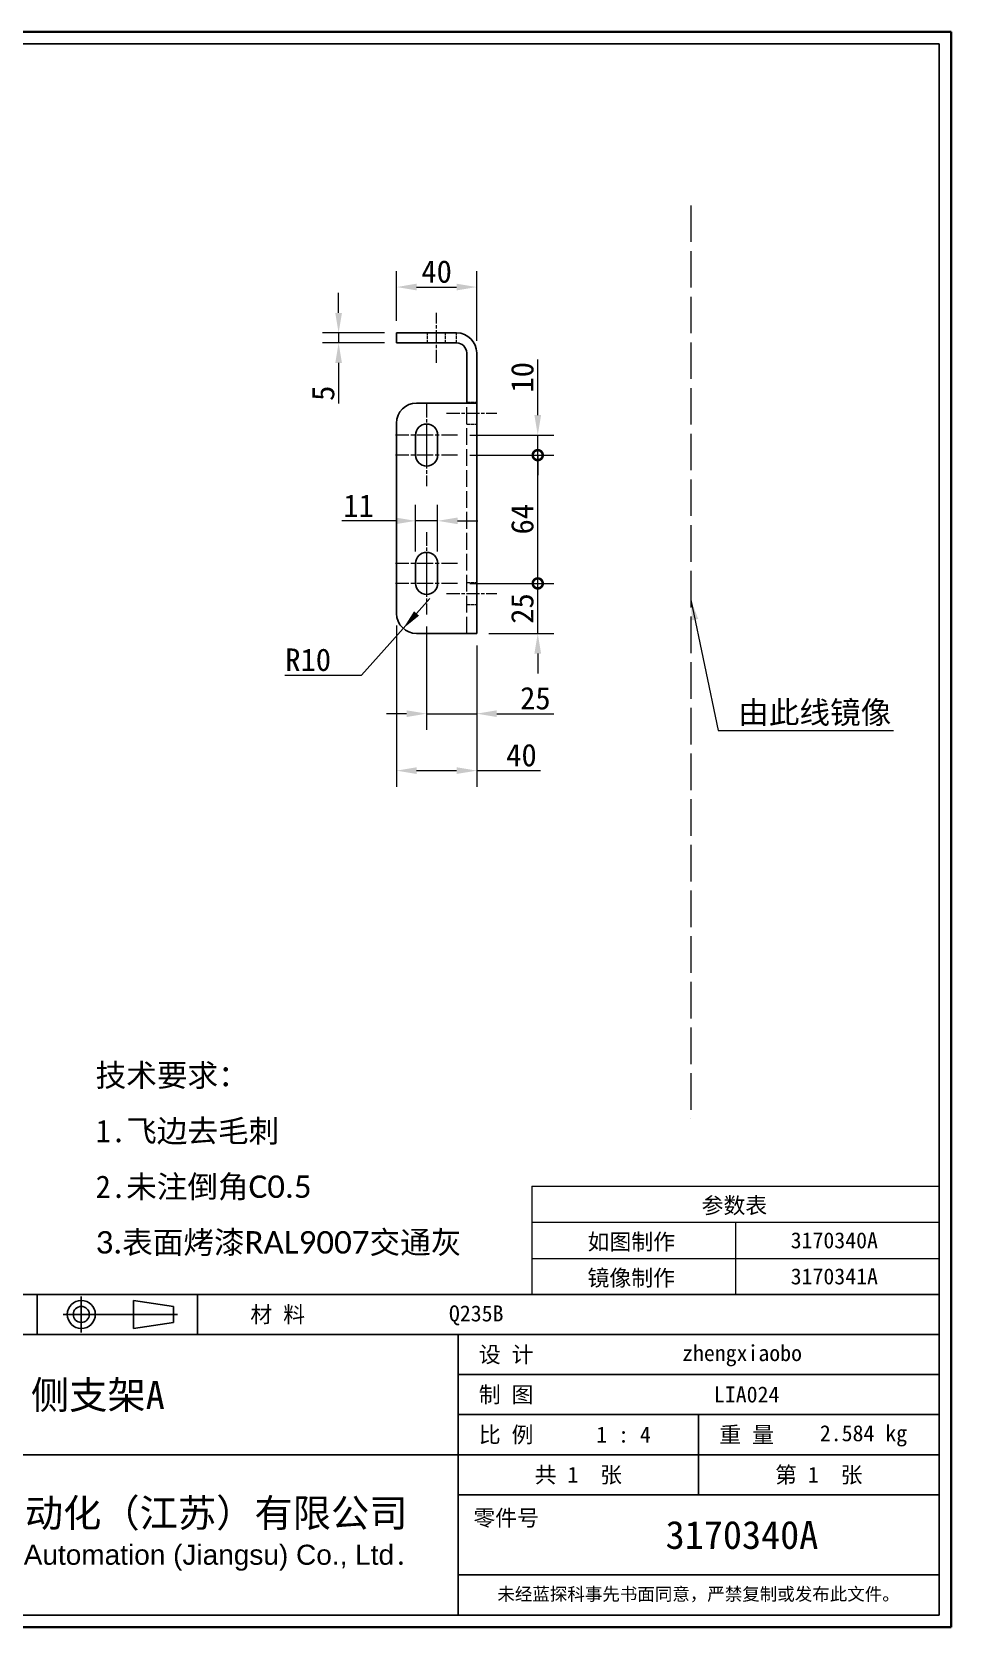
# Model space of a CAD drawing. Header units: millimetres. Extents: x 24 to 1166, y 22 to 818.
# Drawn here: x 707 to 1166, y 22 to 818 of the extents above; entities that cross this region are included whole.
import ezdxf
from ezdxf.enums import TextEntityAlignment as Align

# ---------------------------------------------------------------- set-up
doc = ezdxf.new("R2010")
doc.units = ezdxf.units.MM
doc.header["$LTSCALE"] = 4
doc.linetypes.add('CHAIN', pattern=[0.3543, 0.2362, -0.0295, 0.0591, -0.0295])
doc.linetypes.add('DASHED', pattern=[0.2067, 0.1654, -0.0413])
for name, color, linetype, lineweight in [('1', 7, 'Continuous', 18), ('可见 (ISO)', 7, 'Continuous', 25), ('图框 (ISO)', 7, 'Continuous', 35), ('标题 (ISO)', 7, 'Continuous', 25), ('草图几何图元 (ISO)', 7, 'Continuous', 18)]:
    doc.layers.add(name, color=color, linetype=linetype, lineweight=lineweight)
for name, color, linetype, lineweight, true_color in [('中心标记 (ISO)', 1, 'CHAIN', 18, 0xff0000), ('中心线 (ISO)', 1, 'CHAIN', 18, 0xff0000), ('尺寸 (ISO)', 7, 'Continuous', 18, 0x008000), ('符号 (ISO)', 7, 'Continuous', 18, 0x008000), ('隐藏 (ISO)', 5, 'DASHED', 18, 0x0000ff)]:
    doc.layers.add(name, color=color, linetype=linetype, lineweight=lineweight, true_color=true_color)
doc.styles.add('文本样式164', font='SimSun.ttf')
doc.styles.add('文本样式165', font='SimSun.ttf')
doc.styles.add('文本样式74', font='SimSun.ttf')
doc.styles.add('最新国标', font='simfang.ttf')
doc.styles.add('注释文本 (ISO)', font='simfang.ttf')
doc.dimstyles.new('默认 (GB)', dxfattribs={"dimscale": 4, "dimtxt": 2.8, "dimasz": 2.5, "dimexe": 2, "dimexo": 1.5, "dimgap": 0.5, "dimtad": 1, "dimtoh": 1, "dimdsep": 46, "dimtxsty": '最新国标', "dimcen": 0.09, "dimdle": 10, "dimclrd": 256, "dimclre": 256, "dimclrt": 256, "dimaunit": 1, "dimadec": 3, "dimazin": 2, "dimtfac": 0.535714, "dimtdec": 3, "dimtmove": 0, "dimatfit": 3, "dimfxl": 0, "dimtolj": 1, "dimlwd": -1, "dimlwe": -1, "dimarcsym": 0})
doc.dimstyles.new('默认 (GB)$7', dxfattribs={"dimscale": 4, "dimtxt": 2.8, "dimasz": 2.5, "dimexe": 2, "dimexo": 1.5, "dimgap": 0.5, "dimtad": 1, "dimtoh": 1, "dimdsep": 46, "dimtxsty": '最新国标', "dimcen": 0.09, "dimdle": 10, "dimclrd": 256, "dimclre": 256, "dimclrt": 256, "dimaunit": 1, "dimadec": 3, "dimazin": 2, "dimtfac": 0.535714, "dimtdec": 3, "dimtmove": 0, "dimatfit": 3, "dimfxl": 0, "dimtolj": 1, "dimlwd": -1, "dimlwe": -1, "dimarcsym": 0})

# ---------------------------------------------------------------- blocks, each defined once
blk = doc.blocks.new('图框 最新国标')
at = {"layer": '图框 (ISO)'}
for p, q in [((6, 204.5), (291.5, 204.5)), ((291.5, 204.5), (291.5, 5.5)), ((291.5, 5.5), (6, 5.5))]:
    blk.add_line(p, q, dxfattribs=at)
at = {"layer": '图框 (ISO)', "color": 7, "linetype": 'Continuous', "lineweight": 25}
for p, q in [((18, 203), (290, 203)), ((18, 203), (290, 203)), ((290, 203), (290, 7)), ((290, 203), (290, 7)), ((290, 7), (6, 7)), ((290, 7), (18, 7))]:
    blk.add_line(p, q, dxfattribs=at)
at = {"layer": '图框 (ISO)', "style": '文本样式74'}
blk.add_attdef('零件代号_001', (42.72, 200.25), '', height=2.5, rotation=180, dxfattribs=at)
blk = doc.blocks.new('标题栏 最新国标')
at = {"layer": '标题 (ISO)'}
for p, q in [((381.98, -183.84), (196.98, -183.84)), ((196.98, -183.84), (196.98, -223.84)), ((254.48, -183.84), (254.48, -188.84)), ((269.48, -183.84), (269.48, -188.84)), ((281.48, -188.09), (281.48, -184.59)), ((281.48, -184.59), (286.48, -185.34)), ((289.48, -183.84), (289.48, -188.84)), ((381.98, -223.84), (381.98, -183.84)), ((383.48, -183.84), (383.48, -225.34)), ((286.48, -185.34), (286.48, -187.34)), ((196.98, -188.84), (381.98, -188.84)), ((232.98, -188.84), (232.98, -223.84)), ((286.48, -187.34), (281.48, -188.09)), ((321.98, -188.84), (321.98, -223.84)), ((321.98, -193.84), (381.98, -193.84)), ((321.98, -198.84), (381.98, -198.84)), ((351.98, -198.84), (351.98, -208.84)), ((321.98, -203.84), (232.98, -203.84)), ((321.98, -203.84), (381.98, -203.84)), ((321.98, -208.84), (381.98, -208.84)), ((321.98, -218.84), (381.98, -218.84)), ((196.98, -223.84), (381.98, -223.84)), ((383.48, -225.34), (196.98, -225.34))]:
    blk.add_line(p, q, dxfattribs=at)
at = {"layer": '标题 (ISO)', "linetype": 'CHAIN', "ltscale": 5.000333}
blk.add_line((274.98, -184.09), (274.98, -188.59), dxfattribs=at)
at = {"layer": '标题 (ISO)', "linetype": 'CHAIN', "ltscale": 15.834605}
blk.add_line((272.73, -186.34), (286.98, -186.34), dxfattribs=at)
at = {"layer": '标题 (ISO)'}
for radius in [1.75, 1]:
    blk.add_circle((274.98, -186.34), radius, dxfattribs=at)
at = {"layer": '1', "style": '文本样式164'}
for s, p in [('材 料', (299.48, -186.34)), ('UNIT: mm', (261.98, -186.34)), ('设 计', (327.98, -191.34)), ('制 图', (327.98, -196.34)), ('比 例', (327.98, -201.34)), ('重 量', (357.98, -201.34)), ('共 1  张', (336.98, -206.34)), ('第 1  张', (366.98, -206.34))]:
    blk.add_text(s, height=2, dxfattribs=at).set_placement(p, align=Align.MIDDLE_CENTER)
at = {"layer": '标题 (ISO)', "style": '注释文本 (ISO)'}
for s, insert, char_height, attachment_point, line_spacing_factor in [('\\fSimSun|b0|i0;{\\H1.3000;      未注公差角度及线性公差使用m\\P}\\fSimSun|b0|i0;{\\H1.3000;（GB/T1804-2000），未注形位公差使\\P}\\fSimSun|b0|i0;{\\H1.3000;用K级（GB/T 1184-1996）。\\P}\\fSimSun|b0|i0;{\\H1.3000;—————————————————\\P}\\fSimSun|b0|i0;{\\H1.3000;             6以下    ±0.05 mm\\P}\\fSimSun|b0|i0;{\\H1.3000;     6 ～   30以下    ±0.10 mm\\P}\\fSimSun|b0|i0;{\\H1.3000;    30 ～  120以下    ±0.15 mm\\P}\\fSimSun|b0|i0;{\\H1.3000;   120 ～  400以下    ±0.20 mm\\P}\\fSimSun|b0|i0;{\\H1.3000;   400 ～ 1000以下    ±0.30 mm\\P}\\fSimSun|b0|i0;{\\H1.3000;  1000 ～ 2000以下    ±0.50 mm\\P}\\fSimSun|b0|i0;{\\H1.3000;          2000以上    ±0.80 mm\\P}\\fSimSun|b0|i0;{\\H1.3000;\\P}\\fSimSun|b0|i0;{\\H1.3000;           300以下    ±30′\\P}\\fSimSun|b0|i0;{\\H1.3000;   300 ～ 1000以下    ±15′\\P}\\fSimSun|b0|i0;{\\H1.3000;          1000以上    ±5′}', (198.48, -206.63), 1.3, 4, 1.023913), ('{\\fMicrosoft YaHei|b0|i0|c134|p34;\\H1.75x;蓝探科工业自动化（江苏）有限公司\\P\\fArial|b0|i0|c0|p34;\\H0.71429x;Lantech Industrial Automation (Jiangsu) Co., Ltd\\fFangSong|b0|i0|c134|p49;.\\H1.15195x; }', (277.48, -213.84), 2, 5, 0.978695)]:
    blk.add_mtext(s, dxfattribs=dict(at, insert=insert, char_height=char_height, attachment_point=attachment_point, line_spacing_factor=line_spacing_factor))
at = {"layer": '标题 (ISO)', "attachment_point": 5, "style": '注释文本 (ISO)'}
for s, insert, char_height in [('\\fFangSong|b0|i0;LIA024', (357.98, -196.34), 2), ('\\fFangSong|b0|i0;零件号', (327.98, -211.84), 2), ('\\fSimSun|b0|i0;{\\H1.6000;未经蓝探科事先书面同意，严禁复制或发布此文件。}', (351.98, -221.34), 1.6)]:
    blk.add_mtext(s, dxfattribs=dict(at, insert=insert, char_height=char_height))
at = {"layer": '标题 (ISO)'}
for tag, p, height, style in [('材料_001', (320.84, -187.21), 2, '注释文本 (ISO)'), ('设计人_001', (349.92, -192.16), 2, '注释文本 (ISO)'), ('库存编号_001', (268.69, -198.14), 3.5, '文本样式165'), ('视图比例_001', (339.22, -202.33), 2, '注释文本 (ISO)'), ('质量\\P3;_001', (367.11, -202.16), 2, '注释文本 (ISO)'), ('零件代号_001', (347.87, -215.59), 3.5, '文本样式165')]:
    blk.add_attdef(tag, p, '', height=height, dxfattribs=dict(at, style=style))
blk = doc.blocks.new('*D17')
at = {"layer": 'Defpoints', "color": 0, "transparency": 16777216}
for p in [(929.28, 690.68), (889.28, 667.8), (929.28, 657.8)]:
    blk.add_point(p, dxfattribs=at)
at = {"layer": '尺寸 (ISO)', "color": 116, "true_color": 0x00803f, "transparency": 16777216}
for p, q in [((889.28, 673.8), (889.28, 698.68)), ((929.28, 663.8), (929.28, 698.68)), ((899.28, 690.68), (919.28, 690.68))]:
    blk.add_line(p, q, dxfattribs=at)
for points in [[(899.28, 692.35), (899.28, 689.02), (889.28, 690.68)], [(919.28, 692.35), (919.28, 689.02), (929.28, 690.68)]]:
    blk.add_solid(points, dxfattribs=at)
at = {"layer": '尺寸 (ISO)', "transparency": 16777216, "insert": (909.28, 698.35), "char_height": 11.2, "attachment_point": 5, "style": '最新国标'}
blk.add_mtext('\\A1;40', dxfattribs=at)
blk = doc.blocks.new('*D18')
at = {"layer": 'Defpoints', "color": 0, "transparency": 16777216}
for p in [(860.38, 662.8), (889.28, 667.8), (889.28, 662.8)]:
    blk.add_point(p, dxfattribs=at)
at = {"layer": '尺寸 (ISO)', "color": 116, "true_color": 0x00803f, "transparency": 16777216}
for p, q in [((860.38, 677.8), (860.38, 687.8)), ((883.28, 667.8), (852.38, 667.8)), ((883.28, 662.8), (852.38, 662.8)), ((860.38, 667.8), (860.38, 662.8)), ((860.38, 652.8), (860.38, 632.59))]:
    blk.add_line(p, q, dxfattribs=at)
for points in [[(858.72, 677.8), (862.05, 677.8), (860.38, 667.8)], [(858.72, 652.8), (862.05, 652.8), (860.38, 662.8)]]:
    blk.add_solid(points, dxfattribs=at)
at = {"layer": '尺寸 (ISO)', "transparency": 16777216, "insert": (852.72, 637.69), "char_height": 11.2, "attachment_point": 5, "rotation": 90, "style": '最新国标'}
blk.add_mtext('\\A1;5', dxfattribs=at)
blk = doc.blocks.new('_DotSmall')
at = {"color": 0, "linetype": 'ByBlock', "const_width": 0.5}
blk.add_lwpolyline([(-0.0625, 0, 1), (0.0625, 0, 1)], format="xyb", close=True, dxfattribs=at)
blk = doc.blocks.new('*D19')
at = {"layer": 'Defpoints', "color": 0, "transparency": 16777216}
for p in [(919.78, 542.8), (959.75, 542.8), (929.28, 517.8)]:
    blk.add_point(p, dxfattribs=at)
at = {"layer": '尺寸 (ISO)', "color": 116, "true_color": 0x00803f, "transparency": 16777216}
for p, q in [((925.78, 542.8), (967.75, 542.8)), ((959.75, 527.8), (959.75, 542.8)), ((959.75, 517.8), (959.75, 527.8)), ((935.28, 517.8), (967.75, 517.8)), ((959.75, 507.8), (959.75, 497.8))]:
    blk.add_line(p, q, dxfattribs=at)
blk.add_solid([(958.09, 507.8), (961.42, 507.8), (959.75, 517.8)], dxfattribs=at)
at = {"layer": '尺寸 (ISO)', "color": 116, "true_color": 0x00803f, "transparency": 16777216, "xscale": 10, "yscale": 10, "zscale": 10, "rotation": 270}
blk.add_blockref('_DotSmall', (959.75, 542.8), dxfattribs=at)
at = {"layer": '尺寸 (ISO)', "transparency": 16777216, "insert": (952.09, 530.26), "char_height": 11.2, "attachment_point": 5, "rotation": 90, "style": '最新国标'}
blk.add_mtext('\\A1;25', dxfattribs=at)
blk = doc.blocks.new('*D20')
at = {"layer": 'Defpoints', "color": 0, "transparency": 16777216}
for p in [(919.78, 606.8), (959.75, 606.8), (919.78, 542.8)]:
    blk.add_point(p, dxfattribs=at)
at = {"layer": '尺寸 (ISO)', "color": 116, "true_color": 0x00803f, "transparency": 16777216}
for p, q in [((925.78, 606.8), (967.75, 606.8)), ((959.75, 542.8), (959.75, 606.8)), ((925.78, 542.8), (967.75, 542.8))]:
    blk.add_line(p, q, dxfattribs=at)
at = {"layer": '尺寸 (ISO)', "color": 116, "true_color": 0x00803f, "transparency": 16777216, "xscale": 10, "yscale": 10, "zscale": 10}
for p, rotation in [((959.75, 606.8), 90), ((959.75, 542.8), 270)]:
    blk.add_blockref('_DotSmall', p, dxfattribs=dict(at, rotation=rotation))
at = {"layer": '尺寸 (ISO)', "transparency": 16777216, "insert": (952.09, 574.84), "char_height": 11.2, "attachment_point": 5, "rotation": 90, "style": '最新国标'}
blk.add_mtext('\\A1;64', dxfattribs=at)
blk = doc.blocks.new('*D21')
at = {"layer": 'Defpoints', "color": 0, "transparency": 16777216}
for p in [(919.78, 616.8), (959.75, 616.8), (919.78, 606.8)]:
    blk.add_point(p, dxfattribs=at)
at = {"layer": '尺寸 (ISO)', "color": 116, "true_color": 0x00803f, "transparency": 16777216}
for p, q in [((959.75, 626.8), (959.75, 654.49)), ((925.78, 616.8), (967.75, 616.8)), ((959.75, 606.8), (959.75, 616.8)), ((925.78, 606.8), (967.75, 606.8)), ((959.75, 606.8), (959.75, 596.8))]:
    blk.add_line(p, q, dxfattribs=at)
blk.add_solid([(958.09, 626.8), (961.42, 626.8), (959.75, 616.8)], dxfattribs=at)
at = {"layer": '尺寸 (ISO)', "color": 116, "true_color": 0x00803f, "transparency": 16777216, "xscale": 10, "yscale": 10, "zscale": 10, "rotation": 90}
blk.add_blockref('_DotSmall', (959.75, 606.8), dxfattribs=at)
at = {"layer": '尺寸 (ISO)', "transparency": 16777216, "insert": (952.09, 645.65), "char_height": 11.2, "attachment_point": 5, "rotation": 90, "style": '最新国标'}
blk.add_mtext('\\A1;10', dxfattribs=at)
blk = doc.blocks.new('*D22')
at = {"layer": 'Defpoints', "color": 0, "transparency": 16777216}
for p in [(904.28, 527.3), (929.28, 517.8), (904.28, 477.8)]:
    blk.add_point(p, dxfattribs=at)
at = {"layer": '尺寸 (ISO)', "color": 116, "true_color": 0x00803f, "transparency": 16777216}
for p, q in [((904.28, 521.3), (904.28, 469.8)), ((929.28, 511.8), (929.28, 469.8)), ((894.28, 477.8), (884.28, 477.8)), ((904.28, 477.8), (929.28, 477.8)), ((939.28, 477.8), (967.81, 477.8))]:
    blk.add_line(p, q, dxfattribs=at)
for points in [[(894.28, 479.46), (894.28, 476.13), (904.28, 477.8)], [(939.28, 479.46), (939.28, 476.13), (929.28, 477.8)]]:
    blk.add_solid(points, dxfattribs=at)
at = {"layer": '尺寸 (ISO)', "transparency": 16777216, "insert": (958.55, 485.46), "char_height": 11.2, "attachment_point": 5, "style": '最新国标'}
blk.add_mtext('\\A1;25', dxfattribs=at)
blk = doc.blocks.new('*D23')
at = {"layer": 'Defpoints', "color": 0, "transparency": 16777216}
for p in [(909.78, 574.02), (898.78, 552.8), (909.78, 552.8)]:
    blk.add_point(p, dxfattribs=at)
at = {"layer": '尺寸 (ISO)', "color": 116, "true_color": 0x00803f, "transparency": 16777216}
for p, q in [((898.78, 558.8), (898.78, 582.02)), ((909.78, 558.8), (909.78, 582.02)), ((888.78, 574.02), (861.92, 574.02)), ((909.78, 574.02), (898.78, 574.02)), ((919.78, 574.02), (929.78, 574.02))]:
    blk.add_line(p, q, dxfattribs=at)
for points in [[(888.78, 575.68), (888.78, 572.35), (898.78, 574.02)], [(919.78, 575.68), (919.78, 572.35), (909.78, 574.02)]]:
    blk.add_solid(points, dxfattribs=at)
at = {"layer": '尺寸 (ISO)', "transparency": 16777216, "insert": (870.35, 581.62), "char_height": 11.2, "attachment_point": 5, "style": '最新国标'}
blk.add_mtext('\\A1;11', dxfattribs=at)
blk = doc.blocks.new('*D24')
at = {"layer": 'Defpoints', "color": 0, "transparency": 16777216}
for p in [(889.28, 527.8), (929.28, 517.8), (929.28, 449.37)]:
    blk.add_point(p, dxfattribs=at)
at = {"layer": '尺寸 (ISO)', "color": 116, "true_color": 0x00803f, "transparency": 16777216}
for p, q in [((889.28, 521.8), (889.28, 441.37)), ((929.28, 511.8), (929.28, 441.37)), ((899.28, 449.37), (919.28, 449.37)), ((929.28, 449.37), (961.12, 449.37))]:
    blk.add_line(p, q, dxfattribs=at)
for points in [[(899.28, 451.04), (899.28, 447.71), (889.28, 449.37)], [(919.28, 451.04), (919.28, 447.71), (929.28, 449.37)]]:
    blk.add_solid(points, dxfattribs=at)
at = {"layer": '尺寸 (ISO)', "transparency": 16777216, "insert": (951.63, 457.04), "char_height": 11.2, "attachment_point": 5, "style": '最新国标'}
blk.add_mtext('\\A1;40', dxfattribs=at)
blk = doc.blocks.new('*D25')
at = {"layer": 'Defpoints', "color": 0, "transparency": 16777216}
for p in [(899.28, 527.8), (892.62, 520.34)]:
    blk.add_point(p, dxfattribs=at)
at = {"layer": '尺寸 (ISO)', "color": 116, "true_color": 0x00803f, "transparency": 16777216}
for p, q in [((899.28, 527.8), (905.94, 535.26)), ((899.28, 527.8), (892.62, 520.34)), ((892.62, 520.34), (885.97, 512.88)), ((871.76, 496.97), (885.97, 512.88)), ((833.57, 496.97), (871.76, 496.97))]:
    blk.add_line(p, q, dxfattribs=at)
blk.add_solid([(898.04, 528.91), (900.53, 526.69), (892.62, 520.34)], dxfattribs=at)
at = {"layer": '尺寸 (ISO)', "transparency": 16777216, "insert": (845.19, 504.63), "char_height": 11.2, "attachment_point": 5, "style": '最新国标'}
blk.add_mtext('\\A1;R10', dxfattribs=at)
blk = doc.blocks.new('表格1')
at = {"layer": '符号 (ISO)'}
for p, q in [((239.2, 60.51), (290, 60.51)), ((239.2, 60.51), (239.2, 56.01)), ((290, 60.51), (290, 56.01)), ((239.2, 56.01), (290, 56.01)), ((239.2, 56.01), (239.2, 47)), ((264.6, 56.01), (264.6, 47)), ((290, 56.01), (290, 47)), ((239.2, 51.5), (290, 51.5)), ((239.2, 47), (290, 47))]:
    blk.add_line(p, q, dxfattribs=at)
at = {"layer": '符号 (ISO)', "char_height": 2, "attachment_point": 7, "style": '注释文本 (ISO)'}
for s, insert in [('参数表', (260.38, 56.87)), ('如图制作', (246.15, 52.35)), ('3170340A', (271.49, 52.72)), ('镜像制作', (246.14, 47.84)), ('3170341A', (271.49, 48.22))]:
    blk.add_mtext(s, dxfattribs=dict(at, insert=insert))

msp = doc.modelspace()

# ---------------------------------------------------------------- linework, layer by layer
at = {"layer": '中心标记 (ISO)', "ltscale": 7.083847}
for p, q in [((904.2844, 632.2972), (904.2844, 606.7972)), ((904.2844, 616.7972), (904.2844, 591.2972)), ((904.2844, 568.2972), (904.2844, 542.7972)), ((904.2844, 552.7972), (904.2844, 527.2972))]:
    msp.add_line(p, q, dxfattribs=at)
at = {"layer": '中心标记 (ISO)', "ltscale": 8.611757}
for p, q in [((919.7844, 616.7972), (888.7844, 616.7972)), ((919.7844, 606.7972), (888.7844, 606.7972)), ((919.7844, 552.7972), (888.7844, 552.7972)), ((919.7844, 542.7972), (888.7844, 542.7972))]:
    msp.add_line(p, q, dxfattribs=at)
at = {"layer": '中心线 (ISO)', "ltscale": 6.944946}
for p, q in [((909.2844, 652.7972), (909.2844, 677.7972)), ((914.2844, 627.7972), (939.2844, 627.7972)), ((914.2844, 537.7972), (939.2844, 537.7972))]:
    msp.add_line(p, q, dxfattribs=at)
at = {"layer": '可见 (ISO)'}
for p, q in [((889.2844, 667.7972), (899.2844, 667.7972)), ((889.2844, 667.7972), (889.2844, 662.7972)), ((899.2844, 662.7972), (889.2844, 662.7972)), ((919.2844, 667.7972), (899.2844, 667.7972)), ((899.2844, 662.7972), (919.2844, 662.7972)), ((924.2844, 642.7972), (924.2844, 657.7972)), ((929.2844, 657.7972), (929.2844, 642.7972)), ((924.2844, 642.7972), (924.2844, 632.7972)), ((929.2844, 632.7972), (929.2844, 642.7972)), ((899.2844, 632.7972), (919.2844, 632.7972)), ((929.2844, 632.7972), (919.2844, 632.7972)), ((929.2844, 632.7972), (929.2844, 517.7972)), ((889.2844, 527.7972), (889.2844, 622.7972)), ((898.7844, 606.7972), (898.7844, 616.7972)), ((909.7844, 616.7972), (909.7844, 606.7972)), ((898.7844, 542.7972), (898.7844, 552.7972)), ((909.7844, 552.7972), (909.7844, 542.7972)), ((919.2844, 517.7972), (899.2844, 517.7972)), ((919.2844, 517.7972), (929.2844, 517.7972))]:
    msp.add_line(p, q, dxfattribs=at)
for centre, radius, start, end in [((919.2844, 657.7972), 10, 0, 90), ((919.2844, 657.7972), 5, 0, 90), ((899.2844, 622.7972), 10, 90, 180), ((904.2844, 616.7972), 5.5, 0, 180), ((904.2844, 606.7972), 5.5, 180, 0), ((904.2844, 552.7972), 5.5, 0, 180), ((904.2844, 542.7972), 5.5, 180, 0), ((899.2844, 527.7972), 10, 180, 270)]:
    msp.add_arc(centre, radius, start, end, dxfattribs=at)
at = {"layer": '草图几何图元 (ISO)', "linetype": 'DASHED', "ltscale": 27.567202}
msp.add_line((1036.1615, 731.4313), (1036.1615, 275.58), dxfattribs=at)
at = {"layer": '隐藏 (ISO)', "ltscale": 2.380771}
for p, q in [((904.7844, 662.7972), (904.7844, 667.7972)), ((913.7844, 662.7972), (913.7844, 667.7972)), ((919.2844, 662.7972), (919.2844, 667.7972)), ((924.2844, 633.2972), (929.2844, 633.2972)), ((924.2844, 622.2972), (929.2844, 622.2972)), ((924.2844, 543.2972), (929.2844, 543.2972)), ((924.2844, 532.2972), (929.2844, 532.2972))]:
    msp.add_line(p, q, dxfattribs=at)
at = {"layer": '隐藏 (ISO)', "ltscale": 12.644588}
msp.add_line((924.2844, 517.7972), (924.2844, 632.7972), dxfattribs=at)

# ---------------------------------------------------------------- block references
at = {"xscale": 4, "yscale": 4, "zscale": 4}
for name in ['图框 最新国标', '表格1']:
    msp.add_blockref(name, (0, 0), dxfattribs=at)
msp.add_blockref('标题栏 最新国标', (-367.9301, 923.3771), dxfattribs=at).add_auto_attribs({'零件代号_001': '3170340A', '库存编号_001': '侧支架A', '质量\\P3;_001': '2.584 kg', '视图比例_001': '1 : 4', '设计人_001': 'zhengxiaobo', '材料_001': 'Q235B'})

# ---------------------------------------------------------------- texts
at = {"layer": '符号 (ISO)', "insert": (1059.7714, 484.0288), "char_height": 11.2, "width": 83.83626, "attachment_point": 1, "style": '最新国标'}
msp.add_mtext('\\fFangSong|b0|i0;由此线镜像', dxfattribs=at)
at = {"layer": '符号 (ISO)', "insert": (739.1359, 255.0417), "char_height": 11.2, "width": 193.730567, "attachment_point": 4, "line_spacing_factor": 1.488394, "style": '注释文本 (ISO)'}
msp.add_mtext('\\fFangSong|b0|i0;{\\H11.2000;技术要求：\\P}\\fFangSong|b0|i0;{\\H11.2000;1.飞边去毛刺\\P}\\fFangSong|b0|i0;{\\H11.2000;2.未注倒角}\\fCalibri|b0|i0;{\\H11.2000;C0.5\\P}\\fCalibri|b0|i0;{\\H11.2000;3.}\\fFangSong|b0|i0;{\\H11.2000;表面烤漆}\\fCalibri|b0|i0;{\\H11.2000;RAL9007}\\fFangSong|b0|i0;{\\H11.2000;交通灰}', dxfattribs=at)

# ---------------------------------------------------------------- dimensions: what is measured, and where the dimension line sits
at = {"layer": '尺寸 (ISO)', "color": 116, "true_color": 0x00803f}
for base, p1, p2, angle, override, picture, middle in [((929.2844, 690.6834), (889.2844, 667.7972), (929.2844, 657.7972), 180, {"dimgap": 0.5, "dimtoh": 0, "dimdec": 2, "dimtol": 0, "dimlim": 0, "dimtp": 0, "dimtm": 0, "dimtdec": 3, "dimtofl": 0, "dimatfit": 1}, '*D17', (909.2844, 690.6834)), ((860.3849, 662.7972), (889.2844, 667.7972), (889.2844, 662.7972), 90, {"dimgap": 0.5, "dimtoh": 0, "dimdec": 2, "dimtol": 0, "dimlim": 0, "dimtp": 0, "dimtm": 0, "dimtdec": 3, "dimtofl": 1, "dimatfit": 1}, '*D18', (860.3849, 637.6932)), ((959.7538, 616.7972), (919.7844, 606.7972), (919.7844, 616.7972), 90, {"dimgap": 0.5, "dimtoh": 0, "dimdec": 2, "dimblk1": 'DotSmall', "dimsah": 1, "dimdle": 0, "dimtol": 0, "dimlim": 0, "dimtp": 0, "dimtm": 0, "dimtdec": 3, "dimtofl": 1, "dimatfit": 1}, '*D21', (959.7538, 645.6452)), ((959.7538, 606.7972), (919.7844, 542.7972), (919.7844, 606.7972), 90, {"dimgap": 0.5, "dimtoh": 0, "dimdec": 2, "dimblk1": 'DotSmall', "dimblk2": 'DotSmall', "dimsah": 1, "dimdle": 0, "dimtol": 0, "dimlim": 0, "dimtp": 0, "dimtm": 0, "dimtdec": 3, "dimtofl": 0, "dimatfit": 1}, '*D20', (959.7538, 574.8372)), ((959.7538, 542.7972), (929.2844, 517.7972), (919.7844, 542.7972), 90, {"dimgap": 0.5, "dimtoh": 0, "dimdec": 2, "dimblk2": 'DotSmall', "dimsah": 1, "dimdle": 0, "dimtol": 0, "dimlim": 0, "dimtp": 0, "dimtm": 0, "dimtdec": 3, "dimtofl": 0}, '*D19', (959.7538, 530.2572)), ((904.2844, 477.7972), (929.2844, 517.7972), (904.2844, 527.2972), 180, {"dimgap": 0.5, "dimtoh": 0, "dimdec": 2, "dimtol": 0, "dimlim": 0, "dimtp": 0, "dimtm": 0, "dimtdec": 3, "dimtofl": 1, "dimatfit": 1}, '*D22', (958.5484, 477.7972)), ((929.2844, 449.3722), (889.2844, 527.7972), (929.2844, 517.7972), 180, {"dimgap": 0.5, "dimtoh": 0, "dimdec": 2, "dimtol": 0, "dimlim": 0, "dimtp": 0, "dimtm": 0, "dimtdec": 3, "dimtofl": 0, "dimatfit": 2}, '*D24', (951.6329, 449.3722))]:
    dim = msp.add_linear_dim(base=base, p1=p1, p2=p2, angle=angle, dimstyle='默认 (GB)', override=override, dxfattribs=at)
    dim.commit()
    dim.dimension.update_dxf_attribs({"geometry": picture, "text_midpoint": middle, "dimtype": 160})
dim = msp.add_linear_dim(base=(909.7844, 574.0174), p1=(898.7844, 552.7972), p2=(909.7844, 552.7972), dimstyle='默认 (GB)', override={"dimgap": 0.5, "dimtoh": 0, "dimdec": 2, "dimtol": 0, "dimlim": 0, "dimtp": 0, "dimtm": 0, "dimtdec": 3, "dimtofl": 1, "dimatfit": 1}, dxfattribs=at)
dim.commit()
dim.dimension.update_dxf_attribs({"geometry": '*D23', "text_midpoint": (870.3524, 574.0174), "dimtype": 160})
dim = msp.add_radius_dim(center=(899.2844, 527.7972), mpoint=(892.6249, 520.3373), dimstyle='默认 (GB)', override={"dimgap": 0.5, "dimtih": 1, "dimdec": 2, "dimlfac": 1, "dimcen": 0, "dimtol": 0, "dimlim": 0, "dimtp": 0, "dimtm": 0, "dimtdec": 3}, dxfattribs=at)
dim.commit()
dim.dimension.update_dxf_attribs({"geometry": '*D25', "text_midpoint": (845.1865, 496.9668), "dimtype": 164})

# ---------------------------------------------------------------- leaders
at = {"layer": '符号 (ISO)', "annotation_type": 0, "has_hookline": 1, "hookline_direction": 0, "text_width": 77.568}
msp.add_leader([(1036.1615, 534.5322), (1049.7714, 469.4548), (1059.7714, 469.4548)], dimstyle='默认 (GB)$7', override={"dimgap": 0, "dimtad": 1}, dxfattribs=at)

doc.saveas('drawing.dxf')
